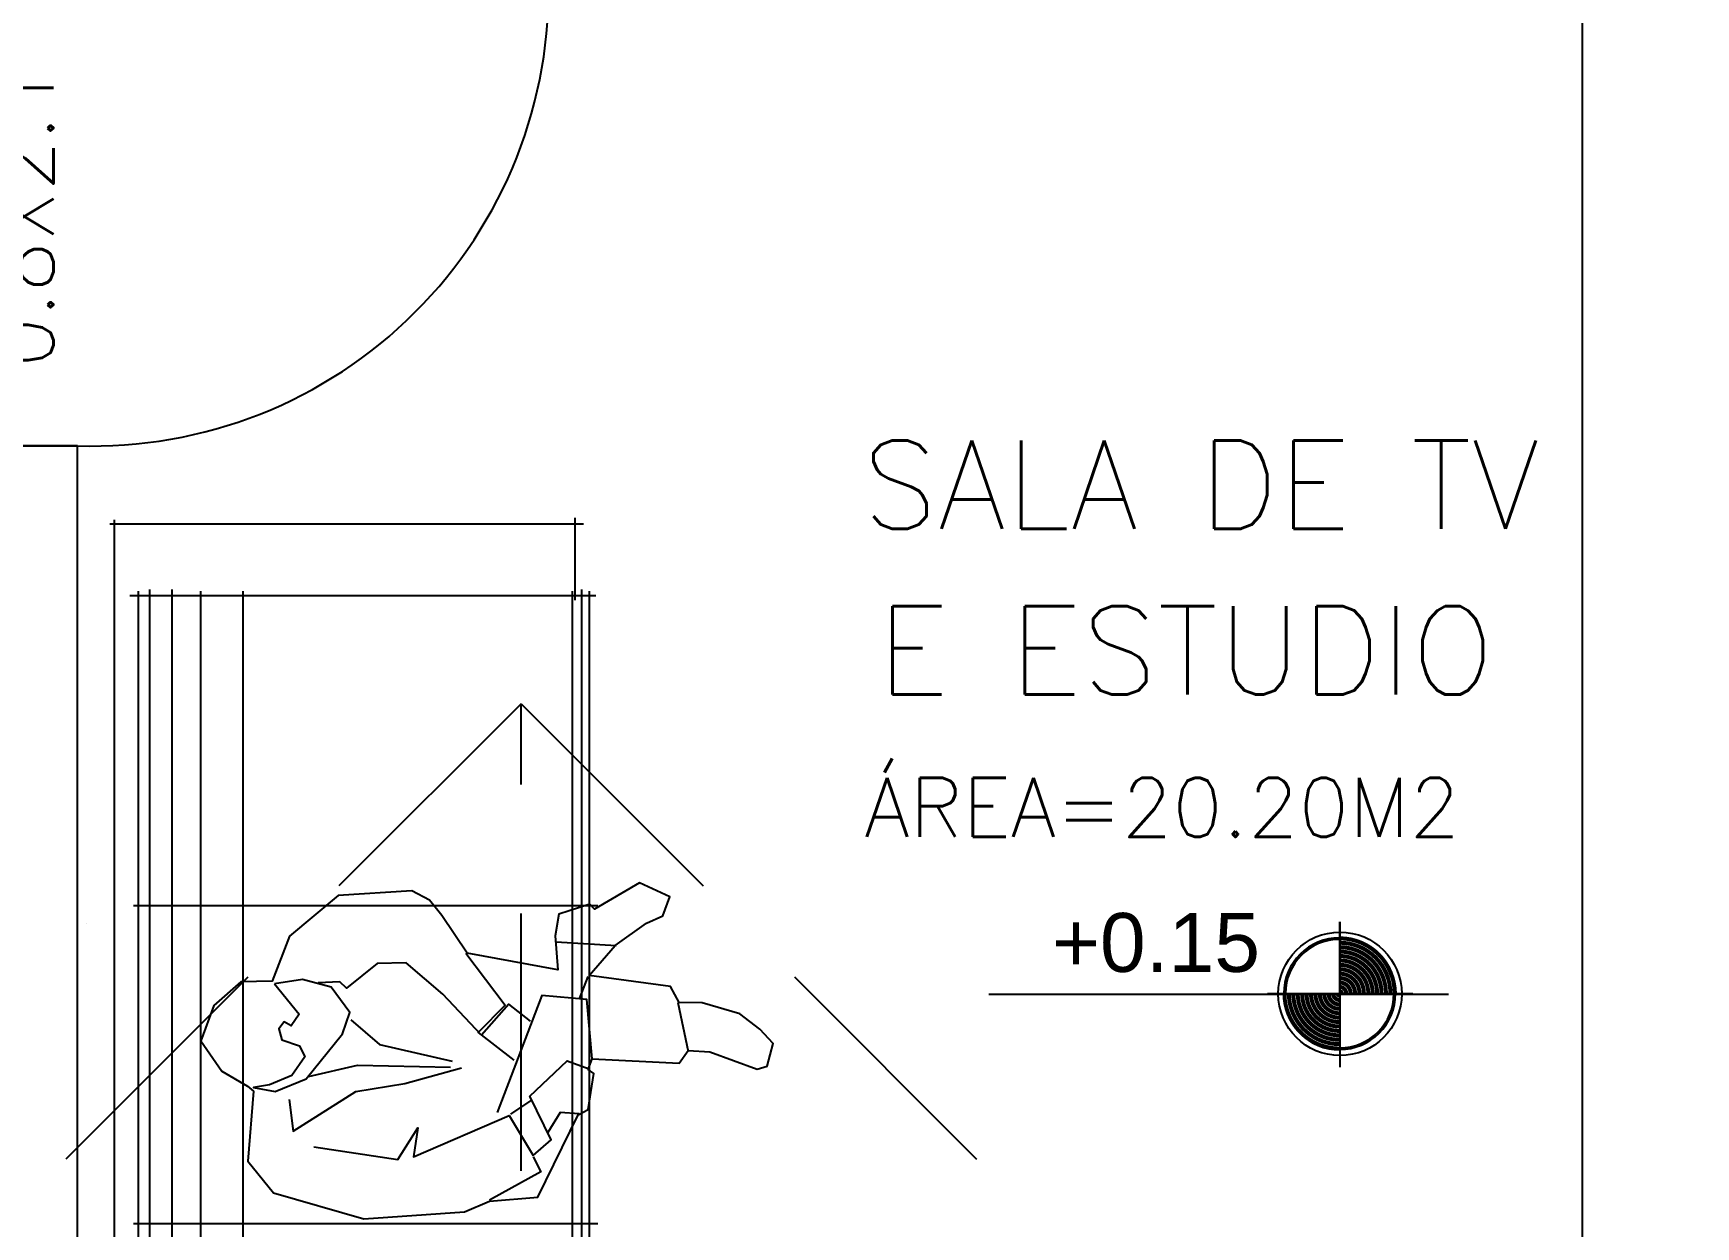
# Model space of a CAD drawing. Extents: x 500 to 638, y 181 to 267.
# Drawn here: x 540.952 to 543.775, y 229.937 to 231.963 of the extents above; entities that cross this region are included whole.
import ezdxf
from ezdxf.enums import TextEntityAlignment as Align

# ---------------------------------------------------------------- set-up
doc = ezdxf.new("R2010")
doc.units = 0
doc.header["$LTSCALE"] = 7
doc.linetypes.add('HIDDEN2', pattern=[0.1875, 0.125, -0.0625])
doc.layers.get('0').update_dxf_attribs({"linetype": 'CONTINUOUS'})
doc.layers.get('DEFPOINTS').update_dxf_attribs({"linetype": 'CONTINUOUS'})
for name, color, linetype in [('ACESSÓRIO', 2, 'CONTINUOUS'), ('ALVENARIA', 7, 'CONTINUOUS'), ('COBERTURA', 6, 'CONTINUOUS'), ('COTA', 1, 'CONTINUOUS'), ('JAPOR', 142, 'CONTINUOUS'), ('TEXTO2', 40, 'CONTINUOUS'), ('TEXTO3', 3, 'CONTINUOUS')]:
    doc.layers.add(name, color=color, linetype=linetype)
doc.styles.add('ARIALN', font='arial.ttf')
doc.styles.add('SIMPLEX', font='SIMPLEX.SHX')
doc.dimstyles.new('DIM50', dxfattribs={"dimtxt": 0.12, "dimasz": 0.15, "dimexe": 0.05, "dimexo": 0.09, "dimgap": 0.09, "dimtad": 1, "dimzin": 0, "dimdsep": 46, "dimtxsty": 'SIMPLEX', "dimblk1": 'DOTSMALL', "dimblk2": 'DOTSMALL', "dimsah": 1, "dimcen": 0.09, "dimadec": 0, "dimazin": 0, "dimtfac": 1, "dimtix": 1, "dimtofl": 0, "dimtmove": 2, "dimatfit": 3, "dimldrblk": 'DOTSMALL', "dimfxl": 1, "dimtolj": 1, "dimtzin": 0, "dimarcsym": 0})

# ---------------------------------------------------------------- blocks, each defined once
blk = doc.blocks.new('Bipman03')
blk.add_lwpolyline([(0.2804, 0.0302), (0.4279, 0.0323), (0.4422, 0.0548), (0.4791, 0.0548), (0.561, 0.0302), (0.5773, 0.0364), (0.5855, 0.0753), (0.561, 0.0979), (0.526, 0.1221), (0.4606, 0.1368), (0.4217, 0.1347), (0.4053, 0.1614), (0.2661, 0.1716), (0.3071, 0.2249), (0.3583, 0.2659), (0.3849, 0.2802), (0.3951, 0.313), (0.3419, 0.3335), (0.2682, 0.2843), (0.26, 0.2925), (0.2088, 0.272), (0.2047, 0.2351), (0.2129, 0.1778), (0.0573, 0.1962), (0.0103, 0.2578), (-0.0124, 0.2823), (-0.0431, 0.2966), (-0.1672, 0.2805), (-0.2458, 0.2065), (-0.2703, 0.1286), (-0.3236, 0.1245), (-0.3666, 0.0815), (-0.385, 0.02), (-0.3461, -0.0292), (-0.3011, -0.0517), (-0.2908, -0.0599), (-0.2929, -0.1788), (-0.2458, -0.23), (-0.0902, -0.2648), (0.0798, -0.2423), (0.1207, -0.2218), (0.2026, -0.2095), (0.262, -0.0661), (0.2784, -0.0558), (0.2845, 0.0057), (0.2743, 0.0118)], close=True)
for points in [[(0.2067, 0.2249), (0.3091, 0.2249)], [(0.1719, 0.0876), (0.133, 0.1143), (0.09, 0.0589), (0.0204, 0.1245), (-0.0451, 0.1737), (-0.0943, 0.1696), (-0.1434, 0.1245), (-0.1557, 0.1347), (-0.1925, 0.1306)], [(0.0552, 0.1962), (0.1269, 0.1122), (0.0839, 0.063), (0.1474, 0.02)], [(0.2641, 0.1696), (0.2518, 0.1306)], [(-0.2663, 0.1245), (-0.2212, 0.0753), (-0.2335, 0.0548), (-0.2458, 0.061), (-0.254, 0.0487), (-0.2478, 0.0302), (-0.2171, 0.022), (-0.2069, 0.0036), (-0.2274, -0.0292), (-0.2642, -0.0476), (-0.2908, -0.0538), (-0.254, -0.0579), (-0.2028, -0.0333), (-0.1454, 0.0466), (-0.1352, 0.0835), (-0.17, 0.1245), (-0.2192, 0.1347), (-0.2663, 0.1245)], [(0.2804, 0.0302), (0.2646, 0.1306), (0.1883, 0.1327), (0.1248, -0.0702)], [(0.4197, 0.1347), (0.4422, 0.0528)], [(-0.1332, 0.0712), (-0.082, 0.0323), (0.0429, 0.0118)], [(-0.2294, -0.0702), (-0.2192, -0.1234), (-0.1168, -0.0497), (-0.0349, -0.0312), (0.0593, 0.0016)], [(-0.1987, -0.0292), (-0.1168, -0.0046), (0.0409, 0.0016)], [(-0.1823, -0.148), (-0.039, -0.1603), (-0.0083, -0.105), (-0.0124, -0.1542), (0.1453, -0.0743), (0.1904, -0.1398), (0.219, -0.1111), (0.1781, -0.0394), (0.2381, 0.0246), (0.2743, 0.0138)], [(0.1822, -0.0456), (0.1474, -0.0722)], [(0.2641, -0.064), (0.2313, -0.064), (0.2129, -0.0989)], [(0.1904, -0.1419), (0.2047, -0.1665), (0.1207, -0.2197)]]:
    blk.add_lwpolyline(points)
blk = doc.blocks.new('A$C7B130806')
at = {"layer": 'ACESSÓRIO'}
for p, q in [((1.7393, 0.8547), (0.1247, 0.8547)), ((0.1323, 0.8655), (0.1323, 0.8163)), ((0.6588, 0.8687), (0.6588, 0.0803)), ((1.1988, 0.8687), (1.1988, 0.0803)), ((1.7253, 0.8228), (1.7253, 0.8655)), ((0.1399, 0.8304), (0, 0.8304)), ((0.0108, 0.8444), (0.0108, 0.0398)), ((0.1215, 0.8413), (1.7393, 0.8413)), ((0.1247, 0.825), (1.7361, 0.825)), ((0.1323, 0.8412), (0.1323, 0.0738)), ((1.8576, 0.8304), (1.7113, 0.8304)), ((1.7253, 0.0738), (1.7253, 0.8379)), ((1.8468, 0.0333), (1.8468, 0.8379)), ((0.1247, 0.2659), (1.7361, 0.2659)), ((0.1247, 0.194), (1.7361, 0.194)), ((0.1215, 0.1451), (1.7393, 0.1451)), ((0.1215, 0.1072), (1.7393, 0.1072)), ((0.1247, 0.0879), (1.7361, 0.0879)), ((0.0032, 0.0474), (1.8576, 0.0474)), ((0.6896, 0), (0.6896, 0.0001))]:
    blk.add_line(p, q, dxfattribs=at)
at = {"layer": 'ACESSÓRIO', "rotation": 86.47595088633102}
blk.add_blockref('Bipman03', (0.9319, 0.5777), dxfattribs=at)
blk = doc.blocks.new('_DOTSMALL')
at = {"color": 0, "linetype": 'ByBlock', "const_width": 0.5}
blk.add_lwpolyline([(-0.0625, 0, 1), (0.0625, 0, 1)], format="xyb", close=True, dxfattribs=at)
blk = doc.blocks.new('*D65')
at = {"layer": 'COTA', "color": 0, "lineweight": -2}
for p, q in [((544.5443, 232.1219), (543.5323, 232.1219)), ((543.5823, 226.5219), (543.5823, 232.1219)), ((544.5443, 226.5219), (543.5323, 226.5219))]:
    blk.add_line(p, q, dxfattribs=at)
at = {"layer": 'DEFPOINTS', "color": 0}
for p in [(543.5823, 232.1219), (544.6343, 232.1219), (544.6343, 226.5219)]:
    blk.add_point(p, dxfattribs=at)
at = {"layer": 'COTA', "color": 0, "lineweight": -2, "xscale": 0.15, "yscale": 0.15, "zscale": 0.15}
for p, rotation in [((543.5823, 232.1219), 90), ((543.5823, 226.5219), 270)]:
    blk.add_blockref('_DOTSMALL', p, dxfattribs=dict(at, rotation=rotation))
at = {"layer": 'COTA', "color": 0, "insert": (543.4323, 229.3219), "char_height": 0.12, "attachment_point": 5, "rotation": 90, "style": 'SIMPLEX'}
blk.add_mtext('\\A1;5.60', dxfattribs=at)

msp = doc.modelspace()

# ---------------------------------------------------------------- linework, layer by layer
at = {"layer": 'ALVENARIA'}
for p, q in [((541.0266, 231.2628), (540.8766, 231.2628)), ((540.8766, 231.2628), (541.0266, 231.2628)), ((541.0266, 226.5219), (541.0266, 231.2628))]:
    msp.add_line(p, q, dxfattribs=at)
at = {"layer": 'COBERTURA', "linetype": 'HIDDEN2', "ltscale": 0.5}
for p, q in [((541.7801, 230.8248), (538.1775, 227.2212)), ((541.7801, 230.8248), (545.3856, 227.2192)), ((541.7801, 229.375), (541.7801, 230.8248))]:
    msp.add_line(p, q, dxfattribs=at)
at = {"layer": 'JAPOR'}
msp.add_arc((541.0516, 232.0378), 0.7754, 268.1524, 1.8476, dxfattribs=at)
at = {"layer": 'TEXTO2'}
for p, q in [((543.1707, 230.4545), (543.1707, 230.2073)), ((543.1707, 230.3321), (543.1707, 230.4545)), ((542.5746, 230.3315), (543.3549, 230.3315)), ((543.2944, 230.3321), (543.0477, 230.3321)), ((543.0804, 230.3328), (543.261, 230.3328))]:
    msp.add_line(p, q, dxfattribs=at)
at = {"layer": 'TEXTO2', "const_width": 0.0068}
for points in [[(543.2638, 230.3321, 0.00165), (543.2638, 230.3328, 0.412282), (543.1707, 230.4264, 1)], [(543.2563, 230.3322, 0.00165), (543.2563, 230.3328, 0.412282), (543.1707, 230.4189, 0.412282)], [(543.2488, 230.3321, 0.001965), (543.2488, 230.3328, 0.411913), (543.1707, 230.4114, 1)], [(543.2413, 230.3322, 0.001965), (543.2413, 230.3328, 0.411913), (543.1707, 230.4039, 0.411913)], [(543.2263, 230.3322, 0.002428), (543.2263, 230.3328, 0.411372), (543.1706, 230.3889, 0.411372)], [(543.2113, 230.3322, 0.003176), (543.2113, 230.3328, 0.410497), (543.1706, 230.3739, 0.410497)], [(543.2338, 230.3321, 0.002428), (543.2338, 230.3328, 0.411372), (543.1707, 230.3964, 1)], [(543.2188, 230.3321, 0.003176), (543.2188, 230.3328, 0.410497), (543.1707, 230.3814, 1)], [(543.1888, 230.3324, 0.004592), (543.1888, 230.3328, 0.408844), (543.1704, 230.3514, 0.408844)], [(543.1963, 230.3323, 0.004592), (543.1963, 230.3328, 0.408844), (543.1706, 230.3589, 0.408844)], [(543.2038, 230.3321, 0.004592), (543.2038, 230.3328, 0.408844), (543.1707, 230.3664, 1)], [(543.0764, 230.3321, 0.414214), (543.1707, 230.2391, 0.412282)], [(543.0839, 230.3322, 0.414214), (543.1707, 230.2466, 0.414214)], [(543.0914, 230.3328, 0.416517), (543.1707, 230.2541, 0.411913)], [(543.0989, 230.3328, 0.416517), (543.1707, 230.2616, 0.416517)], [(543.1064, 230.3328, 0.417061), (543.1707, 230.2691, 0.411372)], [(543.1139, 230.3328, 0.417061), (543.1706, 230.2766, 0.417061)], [(543.1214, 230.3328, 0.41794), (543.1707, 230.2841, 0.410497)], [(543.1289, 230.3328, 0.41794), (543.1706, 230.2916, 0.41794)], [(543.1364, 230.3328, 0.419603), (543.1707, 230.2991, 0.408844)], [(543.1439, 230.3328, 0.419603), (543.1706, 230.3066, 0.419603)], [(543.1514, 230.3328, 0.419603), (543.1704, 230.3141, 0.419603)], [(543.1589, 230.3328, 0.419603), (543.1703, 230.3216, 0.419603)], [(543.1664, 230.3328, 0.419603), (543.1702, 230.3291, 0.419603)], [(543.1738, 230.3327, 0.004592), (543.1738, 230.3328, 0.408844), (543.1702, 230.3364, 0.408844)], [(543.1813, 230.3325, 0.004592), (543.1813, 230.3328, 0.408844), (543.1703, 230.3439, 0.408844)]]:
    msp.add_lwpolyline(points, format="xyb", dxfattribs=at)
at = {"layer": 'TEXTO2'}
msp.add_circle((543.1707, 230.3321), 0.1048, dxfattribs=at)
for centre, radius, start, end in [((543.1702, 230.3325), 0.0949, 270, 180), ((543.1702, 230.3325), 0.0921, 270, 180), ((543.1707, 230.3321), 0.0952, 0, 90), ((543.1707, 230.3321), 0.0944, 0, 90), ((543.1707, 230.3321), 0.0928, 0, 90), ((543.1707, 230.3321), 0.0952, 180, 270), ((543.1707, 230.3321), 0.0944, 180, 270), ((543.1707, 230.3321), 0.0928, 180, 270)]:
    msp.add_arc(centre, radius, start, end, dxfattribs=at)

# ---------------------------------------------------------------- block references
at = {"layer": 'ACESSÓRIO', "rotation": 270}
msp.add_blockref('A$C7B130806', (541.0416, 231.1405), dxfattribs=at)

# ---------------------------------------------------------------- texts
at = {"layer": 'TEXTO2', "style": 'SIMPLEX'}
msp.add_text('0.8X2.1', height=0.1, rotation=90, dxfattribs=at).set_placement((540.9859, 231.6524), align=Align.CENTER)
at = {"layer": 'TEXTO2'}
for s, style, p in [('ÁREA=20.20M2', 'SIMPLEX', (542.363, 230.5987)), ('+0.15', 'ARIALN', (542.6815, 230.3694))]:
    msp.add_text(s, height=0.1, dxfattribs=dict(at, style=style)).set_placement(p)
at = {"layer": 'TEXTO3', "style": 'SIMPLEX'}
for s, p in [('SALA DE TV', (542.9344, 231.1218)), ('E ESTUDIO', (542.9088, 230.8404))]:
    msp.add_text(s, height=0.15, dxfattribs=at).set_placement(p, align=Align.CENTER)

# ---------------------------------------------------------------- dimensions: what is measured, and where the dimension line sits
at = {"layer": 'COTA'}
dim = msp.add_linear_dim(base=(543.5823, 232.1219), p1=(544.6343, 226.5219), p2=(544.6343, 232.1219), angle=90, dimstyle='DIM50', dxfattribs=at)
dim.commit()
dim.dimension.update_dxf_attribs({"geometry": '*D65', "text_midpoint": (543.4323, 229.3219)})

doc.saveas('drawing.dxf')
